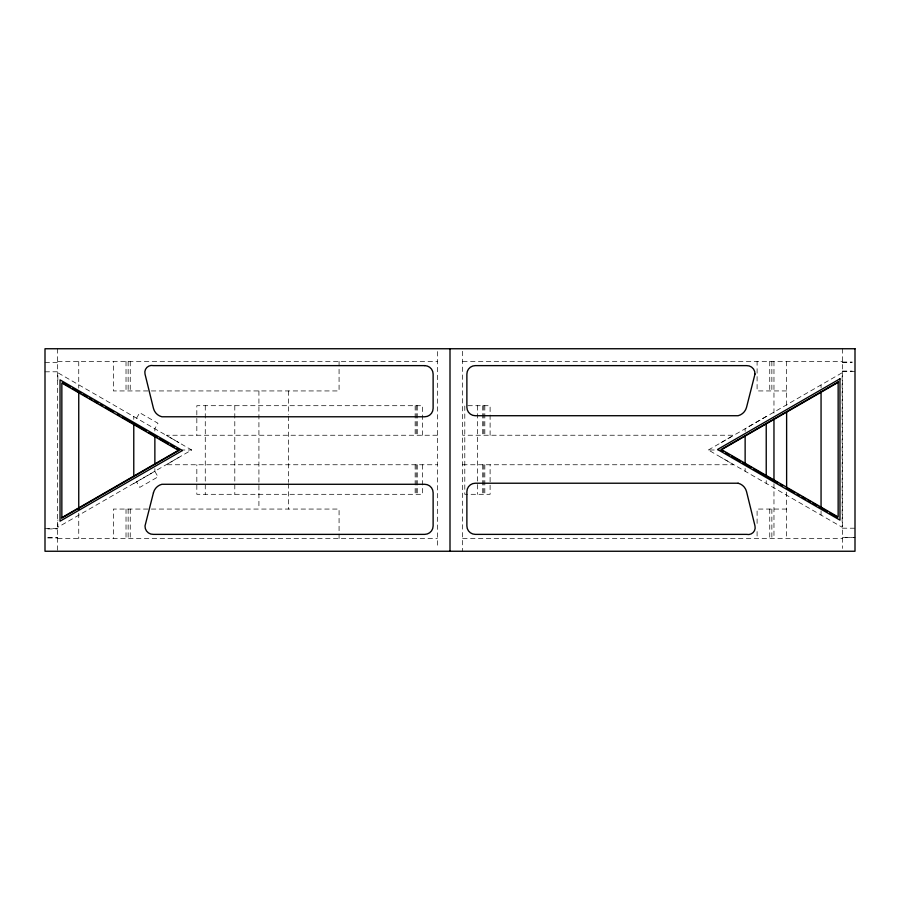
<?xml version="1.0" encoding="UTF-8"?>
<svg xmlns="http://www.w3.org/2000/svg" width="900" height="900" viewBox="0 0 900 900"><rect width="100%" height="100%" fill="white"/><g stroke="black" fill="none" stroke-linecap="round" stroke-linejoin="round"><path stroke-width="0.67" stroke-dasharray="4.5 3.38" d="M136.53 418.207L139.703 412.729L157.961 423.27L154.8 428.76L154.868 431.505M178.942 457.312L166.286 464.76L437.344 464.76M721.058 442.688L733.714 435.229L462.656 435.229M57.848 380.048L57.848 372.746L191.655 450L57.848 527.254L57.848 519.952M133.774 483.548L154.868 471.375L154.868 468.619M766.226 416.452L745.133 428.625L745.133 431.381M708.345 450L842.153 372.746L842.153 527.254L708.345 450L719.595 450M57.656 361.406L437.344 361.406M462.656 361.406L842.344 361.406M842.344 362.036L852.188 362.036M45 362.34L57.656 362.374M842.344 362.655L852.188 362.655M842.344 371.07L852.188 371.07M842.344 371.52L855 371.52M45 371.812L57.656 371.79M786.623 390.938L757.091 390.938L757.091 361.406M437.344 435.24L166.286 435.24L178.942 442.688M180.405 450L191.655 450M462.656 464.76L733.714 464.76L721.058 457.312M786.623 509.062L757.091 509.062L757.091 525.938M842.344 528.188L855 528.21M45 528.48L57.656 528.48M47.812 528.93L57.656 528.93M47.812 537.345L57.656 537.345M47.812 537.964L57.656 537.964M57.656 538.594L437.344 538.594M462.656 538.594L842.344 538.594M154.868 471.375L158.029 476.854L139.759 487.395L136.597 481.916M842.344 348.75L842.344 548.438M821.059 384.919L821.059 387.72M821.059 510.874L821.059 515.081M786.623 361.406L786.623 407.812M786.623 492.188L786.623 538.594M773.966 361.406L773.966 414.844M773.966 483.75L773.966 538.594M771.863 361.406L771.863 390.938M771.863 509.062L771.863 538.594M769.748 361.406L769.748 390.938M769.748 509.062L769.748 538.594M766.226 480.634L766.226 483.424M757.091 531.562L757.091 538.594M745.133 468.495L745.133 471.24M490.106 435.24L490.106 405.709L464.794 405.709L464.794 494.303L490.106 494.303L490.106 464.771M484.83 405.709L484.83 435.24M484.83 464.771L484.83 494.303M483.772 405.709L483.772 435.24M483.772 464.771L483.772 494.303M482.726 405.709L482.726 435.24M482.726 464.771L482.726 494.303M477.45 405.709L477.45 494.303M462.656 351.281L462.656 551.25M437.344 351.562L437.344 548.438M422.527 435.24L422.527 405.709L196.83 405.697L196.83 435.24M422.527 464.76L422.527 494.303L196.83 494.303L196.83 464.76M417.251 405.709L417.251 435.24M417.251 464.771L417.251 494.303M416.205 405.709L416.205 435.24M416.205 464.771L416.205 494.303M415.147 405.709L415.147 435.24M415.147 464.771L415.147 494.303M339.075 361.406L339.075 390.938L113.366 390.938L113.366 361.406M339.075 538.594L339.075 509.062L113.366 509.062L113.366 538.594M288.45 390.938L288.45 414.844M288.45 416.25L288.45 482.344M288.45 483.75L288.45 509.062M258.919 390.938L258.919 509.062M234.799 405.709L234.799 494.303M205.268 405.709L205.268 494.303M133.774 416.576L133.774 419.366M130.241 361.406L130.241 390.938M130.241 509.062L130.241 538.594M128.138 361.406L128.138 390.938M128.138 509.062L128.138 538.594M126.022 361.406L126.022 390.938M126.022 509.062L126.022 538.594M78.75 361.406L78.75 388.125M78.75 513.281L78.75 538.594M57.656 348.75L57.656 551.25M855 537.626L842.344 537.626L855 537.66"/><path stroke-width="1.35" d="M61.481 517.849L178.999 450L176.58 448.605M838.519 382.151L721.001 450L723.42 451.395M725.839 452.801L729.472 454.894M731.903 456.3L740.385 461.194M742.804 462.589L751.286 467.483M753.705 468.889L777.938 482.873M780.367 484.279L782.786 485.674M786.42 487.777L794.903 492.671M797.321 494.066L799.751 495.461M802.17 496.868L805.804 498.96M808.222 500.366L810.653 501.761M813.071 503.156L816.705 505.26M819.135 506.655L827.617 511.56M830.036 512.955L837.304 517.151M62.696 382.849L69.964 387.045M72.383 388.44L80.865 393.345M83.295 394.74L86.929 396.844M89.347 398.239L91.778 399.634M94.196 401.04L97.83 403.132M100.249 404.539L102.679 405.934M105.097 407.329L113.58 412.223M117.214 414.326L119.633 415.721M122.062 417.127L146.295 431.111M148.714 432.517L157.196 437.411M159.615 438.806L168.097 443.7M170.528 445.106L174.161 447.199M821.059 391.916L821.059 508.084M786.623 412.031L786.623 487.969M773.966 419.062L773.966 480.938M766.226 423.428L766.226 475.054M745.133 435.499L745.133 464.366M450 348.75L450 551.25M154.868 435.634L154.868 464.501M133.774 424.946L133.774 476.572M78.75 392.344L78.75 509.062M153.45 492.716L145.013 525.938A8.066 8.066 0 0 0 153.45 534.375L424.688 534.375A8.438 8.438 0 0 0 433.125 525.938L433.125 492.716A8.438 8.438 0 0 0 424.688 484.279L161.888 484.279A11.666 11.666 0 0 0 153.45 492.716M754.988 374.062L746.55 407.284A11.666 11.666 0 0 1 738.113 415.721L475.312 415.721A8.438 8.438 0 0 1 466.875 407.284L466.875 374.062A8.438 8.438 0 0 1 475.312 365.625L746.55 365.625A8.066 8.066 0 0 1 754.988 374.062M178.763 450.529L61.852 518.029L61.852 383.029L178.763 450.529M182.419 450.529L60.03 521.19L60.03 379.868L182.419 450.529M839.97 378.81L717.581 449.471L839.97 520.132L839.97 378.81M838.148 381.971L721.238 449.471L838.148 516.971L838.148 381.971M855 348.75L45 348.75L45 551.25L855 551.25L855 348.75M424.688 365.625L153.45 365.625A6.975 6.975 0 0 0 145.013 374.062L153.45 408.341A11.531 11.531 0 0 0 161.888 416.779L424.688 416.779A8.438 8.438 0 0 0 433.125 408.341L433.125 374.062A8.438 8.438 0 0 0 424.688 365.625M738.113 483.221L475.312 483.221A8.438 8.438 0 0 0 466.875 491.659L466.875 525.938A8.438 8.438 0 0 0 475.312 534.375L746.55 534.375A6.975 6.975 0 0 0 754.988 525.938L746.55 491.659A11.531 11.531 0 0 0 738.113 483.221"/></g></svg>
